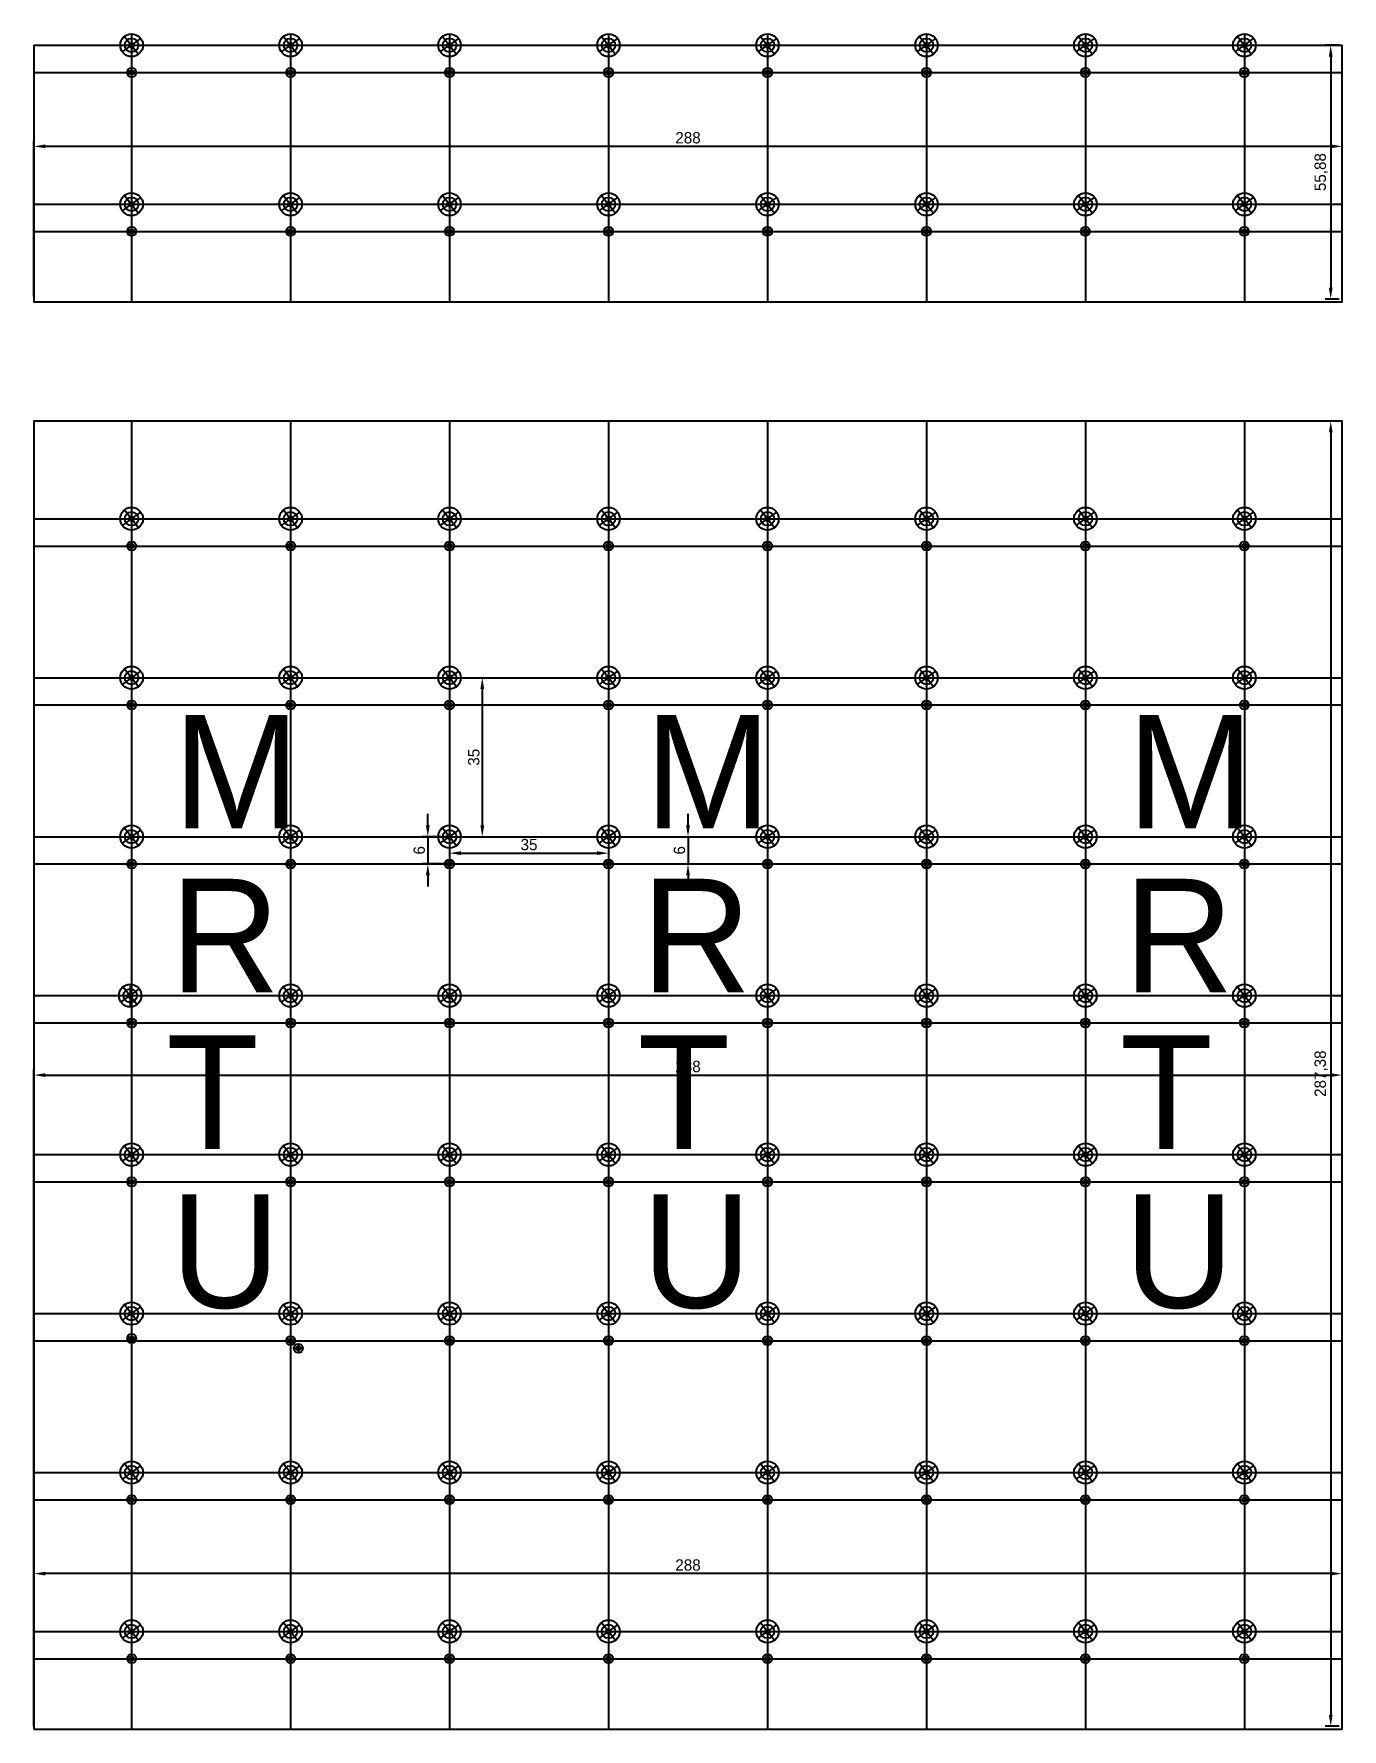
# Model space of a CAD drawing. Header units: millimetres. Extents: x 184 to 472, y 207 to 580.
import ezdxf

# ---------------------------------------------------------------- set-up
doc = ezdxf.new("R2010")
doc.units = ezdxf.units.MM
doc.dimstyles.new('ISO-25', dxfattribs={"dimtxt": 2.5, "dimasz": 2.5, "dimexe": 1.25, "dimexo": 0.625, "dimtad": 1, "dimtxsty": 'Standard', "dimcen": 2.5, "dimadec": 0, "dimazin": 0, "dimtfac": 1, "dimtmove": 0, "dimatfit": 3, "dimfxl": 1, "dimarcsym": 0})

# ---------------------------------------------------------------- blocks, each defined once
blk = doc.blocks.new('*D24')
at = {"color": 0, "lineweight": -2}
for p, q in [((184.21, 207.65), (184.21, 352.27)), ((186.71, 351.02), (469.71, 351.02)), ((472.21, 207.65), (472.21, 352.27))]:
    blk.add_line(p, q, dxfattribs=at)
at = {"color": 0}
for points in [[(186.71, 351.44), (186.71, 350.61), (184.21, 351.02)], [(469.71, 351.44), (469.71, 350.61), (472.21, 351.02)]]:
    blk.add_solid(points, dxfattribs=at)
at = {"layer": 'Defpoints', "color": 0}
for p in [(472.21, 351.02), (184.21, 207.02), (472.21, 207.02)]:
    blk.add_point(p, dxfattribs=at)
at = {"color": 0, "insert": (328.21, 352.9), "char_height": 2.5, "attachment_point": 5}
blk.add_mtext('288', dxfattribs=at)
blk = doc.blocks.new('*D25')
at = {"color": 0, "lineweight": -2}
for p, q in [((184.21, 208.27), (184.21, 242.51)), ((469.71, 241.26), (186.71, 241.26)), ((472.21, 207.65), (472.21, 242.51))]:
    blk.add_line(p, q, dxfattribs=at)
at = {"color": 0}
for points in [[(186.71, 241.68), (186.71, 240.85), (184.21, 241.26)], [(469.71, 241.68), (469.71, 240.85), (472.21, 241.26)]]:
    blk.add_solid(points, dxfattribs=at)
at = {"layer": 'Defpoints', "color": 0}
for p in [(184.21, 241.26), (184.21, 207.65), (472.21, 207.02)]:
    blk.add_point(p, dxfattribs=at)
at = {"color": 0, "insert": (328.21, 243.14), "char_height": 2.5, "attachment_point": 5}
blk.add_mtext('288', dxfattribs=at)
blk = doc.blocks.new('*D26')
at = {"color": 0, "lineweight": -2}
for p, q in [((471.58, 495.02), (468.46, 495.02)), ((469.71, 492.52), (469.71, 210.15)), ((471.58, 207.65), (468.46, 207.65))]:
    blk.add_line(p, q, dxfattribs=at)
at = {"color": 0}
for points in [[(469.29, 492.52), (470.12, 492.52), (469.71, 495.02)], [(469.29, 210.15), (470.12, 210.15), (469.71, 207.65)]]:
    blk.add_solid(points, dxfattribs=at)
at = {"layer": 'Defpoints', "color": 0}
for p in [(472.21, 495.02), (469.71, 207.65), (472.21, 207.65)]:
    blk.add_point(p, dxfattribs=at)
at = {"color": 0, "insert": (467.62, 351.34), "char_height": 2.5, "attachment_point": 5, "rotation": 90}
blk.add_mtext('287,38', dxfattribs=at)
blk = doc.blocks.new('*D27')
at = {"color": 0, "lineweight": -2}
for p, q in [((276.33, 438.52), (284.17, 438.52)), ((282.92, 436.02), (282.92, 406.02)), ((276.33, 403.52), (284.17, 403.52))]:
    blk.add_line(p, q, dxfattribs=at)
at = {"color": 0}
for points in [[(282.5, 436.02), (283.34, 436.02), (282.92, 438.52)], [(282.5, 406.02), (283.34, 406.02), (282.92, 403.52)]]:
    blk.add_solid(points, dxfattribs=at)
at = {"layer": 'Defpoints', "color": 0}
for p in [(275.71, 438.52), (275.71, 403.52), (282.92, 403.52)]:
    blk.add_point(p, dxfattribs=at)
at = {"color": 0, "insert": (281.05, 421.02), "char_height": 2.5, "attachment_point": 5, "rotation": 90}
blk.add_mtext('35', dxfattribs=at)
blk = doc.blocks.new('*D28')
at = {"color": 0, "lineweight": -2}
for p, q in [((275.71, 402.9), (275.71, 398.65)), ((278.21, 399.9), (308.21, 399.9)), ((310.71, 402.9), (310.71, 398.65))]:
    blk.add_line(p, q, dxfattribs=at)
at = {"color": 0}
for points in [[(278.21, 400.31), (278.21, 399.48), (275.71, 399.9)], [(308.21, 400.31), (308.21, 399.48), (310.71, 399.9)]]:
    blk.add_solid(points, dxfattribs=at)
at = {"layer": 'Defpoints', "color": 0}
for p in [(275.71, 403.52), (310.71, 403.52), (310.71, 399.9)]:
    blk.add_point(p, dxfattribs=at)
at = {"color": 0, "insert": (293.21, 401.77), "char_height": 2.5, "attachment_point": 5}
blk.add_mtext('35', dxfattribs=at)
blk = doc.blocks.new('*D29')
at = {"color": 0, "lineweight": -2}
for p, q in [((328.21, 406.02), (328.21, 408.52)), ((276.33, 403.52), (329.46, 403.52)), ((328.21, 403.52), (328.21, 397.52)), ((276.33, 397.52), (329.46, 397.52)), ((328.21, 395.02), (328.21, 392.52))]:
    blk.add_line(p, q, dxfattribs=at)
at = {"color": 0}
for points in [[(327.79, 406.02), (328.62, 406.02), (328.21, 403.52)], [(327.79, 395.02), (328.62, 395.02), (328.21, 397.52)]]:
    blk.add_solid(points, dxfattribs=at)
at = {"layer": 'Defpoints', "color": 0}
for p in [(275.71, 403.52), (275.71, 397.52), (328.21, 397.52)]:
    blk.add_point(p, dxfattribs=at)
at = {"color": 0, "insert": (326.33, 400.52), "char_height": 2.5, "attachment_point": 5, "rotation": 90}
blk.add_mtext('6', dxfattribs=at)
blk = doc.blocks.new('*D30')
at = {"color": 0, "lineweight": -2}
for p, q in [((270.93, 406.02), (270.93, 408.52)), ((275.08, 403.52), (269.68, 403.52)), ((270.93, 403.52), (270.93, 397.52)), ((275.08, 397.52), (269.68, 397.52)), ((270.93, 395.02), (270.93, 392.52))]:
    blk.add_line(p, q, dxfattribs=at)
at = {"color": 0}
for points in [[(270.51, 406.02), (271.35, 406.02), (270.93, 403.52)], [(270.51, 395.02), (271.35, 395.02), (270.93, 397.52)]]:
    blk.add_solid(points, dxfattribs=at)
at = {"layer": 'Defpoints', "color": 0}
for p in [(275.71, 403.52), (270.93, 397.52), (275.71, 397.52)]:
    blk.add_point(p, dxfattribs=at)
at = {"color": 0, "insert": (269.05, 400.52), "char_height": 2.5, "attachment_point": 5, "rotation": 90}
blk.add_mtext('6', dxfattribs=at)
blk = doc.blocks.new('*D34')
at = {"color": 0, "lineweight": -2}
for p, q in [((184.21, 522.53), (184.21, 556.77)), ((472.21, 521.91), (472.21, 556.77)), ((469.71, 555.52), (186.71, 555.52))]:
    blk.add_line(p, q, dxfattribs=at)
at = {"color": 0}
for points in [[(186.71, 555.94), (186.71, 555.11), (184.21, 555.52)], [(469.71, 555.94), (469.71, 555.11), (472.21, 555.52)]]:
    blk.add_solid(points, dxfattribs=at)
at = {"layer": 'Defpoints', "color": 0}
for p in [(184.21, 555.52), (184.21, 521.91), (472.21, 521.28)]:
    blk.add_point(p, dxfattribs=at)
at = {"color": 0, "insert": (328.21, 557.4), "char_height": 2.5, "attachment_point": 5}
blk.add_mtext('288', dxfattribs=at)
blk = doc.blocks.new('*D37')
at = {"color": 0, "lineweight": -2}
for p, q in [((471.58, 577.78), (468.46, 577.78)), ((469.71, 575.28), (469.71, 524.41)), ((471.58, 521.91), (468.46, 521.91))]:
    blk.add_line(p, q, dxfattribs=at)
at = {"color": 0}
for points in [[(469.29, 575.28), (470.12, 575.28), (469.71, 577.78)], [(469.29, 524.41), (470.12, 524.41), (469.71, 521.91)]]:
    blk.add_solid(points, dxfattribs=at)
at = {"layer": 'Defpoints', "color": 0}
for p in [(472.21, 577.78), (469.71, 521.91), (472.21, 521.91)]:
    blk.add_point(p, dxfattribs=at)
at = {"color": 0, "insert": (467.62, 549.85), "char_height": 2.5, "attachment_point": 5, "rotation": 90}
blk.add_mtext('55,88', dxfattribs=at)

msp = doc.modelspace()

# ---------------------------------------------------------------- linework, layer by layer
for p, q in [((203.679, 576.322), (207.736, 579.244)), ((204.148, 579.737), (207.267, 575.829)), ((205.708, 580.283), (205.708, 521.283)), ((205.708, 580.283), (205.708, 575.283)), ((238.679, 576.322), (242.736, 579.244)), ((239.148, 579.737), (242.267, 575.829)), ((240.708, 580.283), (240.708, 521.283)), ((240.708, 580.283), (240.708, 575.283)), ((273.679, 576.322), (277.736, 579.244)), ((274.148, 579.737), (277.267, 575.829)), ((275.708, 580.283), (275.708, 521.283)), ((275.708, 580.283), (275.708, 575.283)), ((308.679, 576.322), (312.736, 579.244)), ((309.148, 579.737), (312.267, 575.829)), ((310.708, 580.283), (310.708, 521.283)), ((310.708, 580.283), (310.708, 575.283)), ((343.679, 576.322), (347.736, 579.244)), ((344.148, 579.737), (347.267, 575.829)), ((345.708, 580.283), (345.708, 521.283)), ((345.708, 580.283), (345.708, 521.283)), ((345.708, 580.283), (345.708, 575.283)), ((378.679, 576.322), (382.736, 579.244)), ((379.148, 579.737), (382.267, 575.829)), ((380.708, 580.283), (380.708, 521.283)), ((380.708, 580.283), (380.708, 575.283)), ((413.679, 576.322), (417.736, 579.244)), ((414.148, 579.737), (417.267, 575.829)), ((415.708, 580.283), (415.708, 521.283)), ((415.708, 580.283), (415.708, 575.283)), ((448.679, 576.322), (452.736, 579.244)), ((449.148, 579.737), (452.267, 575.829)), ((450.708, 580.283), (450.708, 521.283)), ((450.708, 580.283), (450.708, 575.283)), ((184.208, 577.783), (472.208, 577.783)), ((203.208, 577.783), (208.208, 577.783)), ((238.208, 577.783), (243.208, 577.783)), ((273.208, 577.783), (278.208, 577.783)), ((308.208, 577.783), (313.208, 577.783)), ((343.208, 577.783), (348.208, 577.783)), ((378.208, 577.783), (383.208, 577.783)), ((413.208, 577.783), (418.208, 577.783)), ((448.208, 577.783), (453.208, 577.783)), ((184.208, 571.783), (472.208, 571.783)), ((205.708, 545.283), (205.708, 540.283)), ((240.708, 545.283), (240.708, 540.283)), ((275.708, 545.283), (275.708, 540.283)), ((310.708, 545.283), (310.708, 540.283)), ((345.708, 545.283), (345.708, 540.283)), ((380.708, 545.283), (380.708, 540.283)), ((415.708, 545.283), (415.708, 540.283)), ((450.708, 545.283), (450.708, 540.283)), ((184.208, 542.783), (472.208, 542.783)), ((203.208, 542.783), (208.208, 542.783)), ((203.679, 541.322), (207.736, 544.244)), ((204.148, 544.737), (207.267, 540.829)), ((238.208, 542.783), (243.208, 542.783)), ((238.679, 541.322), (242.736, 544.244)), ((239.148, 544.737), (242.267, 540.829)), ((273.208, 542.783), (278.208, 542.783)), ((273.679, 541.322), (277.736, 544.244)), ((274.148, 544.737), (277.267, 540.829)), ((308.208, 542.783), (313.208, 542.783)), ((308.679, 541.322), (312.736, 544.244)), ((309.148, 544.737), (312.267, 540.829)), ((343.208, 542.783), (348.208, 542.783)), ((343.679, 541.322), (347.736, 544.244)), ((344.148, 544.737), (347.267, 540.829)), ((378.208, 542.783), (383.208, 542.783)), ((378.679, 541.322), (382.736, 544.244)), ((379.148, 544.737), (382.267, 540.829)), ((413.208, 542.783), (418.208, 542.783)), ((413.679, 541.322), (417.736, 544.244)), ((414.148, 544.737), (417.267, 540.829)), ((448.208, 542.783), (453.208, 542.783)), ((448.679, 541.322), (452.736, 544.244)), ((449.148, 544.737), (452.267, 540.829)), ((184.208, 536.783), (472.208, 536.783)), ((205.708, 495.025), (205.708, 207.025)), ((240.708, 495.025), (240.708, 207.025)), ((275.708, 495.025), (275.708, 207.025)), ((310.708, 495.025), (310.708, 207.025)), ((345.708, 495.025), (345.708, 207.025)), ((345.708, 495.025), (345.708, 207.025)), ((380.708, 495.025), (380.708, 207.025)), ((415.708, 495.025), (415.708, 207.025)), ((450.708, 495.025), (450.708, 207.025)), ((203.679, 472.064), (207.736, 474.986)), ((204.148, 475.479), (207.267, 471.571)), ((205.708, 476.025), (205.708, 471.025)), ((238.679, 472.064), (242.736, 474.986)), ((239.148, 475.479), (242.267, 471.571)), ((240.708, 476.025), (240.708, 471.025)), ((273.679, 472.064), (277.736, 474.986)), ((274.148, 475.479), (277.267, 471.571)), ((275.708, 476.025), (275.708, 471.025)), ((308.679, 472.064), (312.736, 474.986)), ((309.148, 475.479), (312.267, 471.571)), ((310.708, 476.025), (310.708, 471.025)), ((343.679, 472.064), (347.736, 474.986)), ((344.148, 475.479), (347.267, 471.571)), ((345.708, 476.025), (345.708, 471.025)), ((378.679, 472.064), (382.736, 474.986)), ((379.148, 475.479), (382.267, 471.571)), ((380.708, 476.025), (380.708, 471.025)), ((413.679, 472.064), (417.736, 474.986)), ((414.148, 475.479), (417.267, 471.571)), ((415.708, 476.025), (415.708, 471.025)), ((448.679, 472.064), (452.736, 474.986)), ((449.148, 475.479), (452.267, 471.571)), ((450.708, 476.025), (450.708, 471.025)), ((184.208, 473.525), (472.208, 473.525)), ((203.208, 473.525), (208.208, 473.525)), ((238.208, 473.525), (243.208, 473.525)), ((273.208, 473.525), (278.208, 473.525)), ((308.208, 473.525), (313.208, 473.525)), ((343.208, 473.525), (348.208, 473.525)), ((378.208, 473.525), (383.208, 473.525)), ((413.208, 473.525), (418.208, 473.525)), ((448.208, 473.525), (453.208, 473.525)), ((184.208, 467.525), (472.208, 467.525)), ((204.148, 440.479), (207.267, 436.571)), ((205.708, 441.025), (205.708, 436.025)), ((239.148, 440.479), (242.267, 436.571)), ((240.708, 441.025), (240.708, 436.025)), ((274.148, 440.479), (277.267, 436.571)), ((275.708, 441.025), (275.708, 436.025)), ((309.148, 440.479), (312.267, 436.571)), ((310.708, 441.025), (310.708, 436.025)), ((344.148, 440.479), (347.267, 436.571)), ((345.708, 441.025), (345.708, 436.025)), ((379.148, 440.479), (382.267, 436.571)), ((380.708, 441.025), (380.708, 436.025)), ((414.148, 440.479), (417.267, 436.571)), ((415.708, 441.025), (415.708, 436.025)), ((449.148, 440.479), (452.267, 436.571)), ((450.708, 441.025), (450.708, 436.025)), ((184.208, 438.525), (472.208, 438.525)), ((203.208, 438.525), (208.208, 438.525)), ((203.679, 437.064), (207.736, 439.986)), ((238.208, 438.525), (243.208, 438.525)), ((238.679, 437.064), (242.736, 439.986)), ((273.208, 438.525), (278.208, 438.525)), ((273.679, 437.064), (277.736, 439.986)), ((308.208, 438.525), (313.208, 438.525)), ((308.679, 437.064), (312.736, 439.986)), ((343.208, 438.525), (348.208, 438.525)), ((343.679, 437.064), (347.736, 439.986)), ((378.208, 438.525), (383.208, 438.525)), ((378.679, 437.064), (382.736, 439.986)), ((413.208, 438.525), (418.208, 438.525)), ((413.679, 437.064), (417.736, 439.986)), ((448.208, 438.525), (453.208, 438.525)), ((448.679, 437.064), (452.736, 439.986)), ((184.208, 432.525), (472.208, 432.525)), ((184.208, 403.525), (472.208, 403.525)), ((203.208, 403.525), (208.208, 403.525)), ((203.679, 402.064), (207.736, 404.986)), ((204.148, 405.479), (207.267, 401.571)), ((205.708, 406.025), (205.708, 401.025)), ((238.208, 403.525), (243.208, 403.525)), ((238.679, 402.064), (242.736, 404.986)), ((239.148, 405.479), (242.267, 401.571)), ((240.708, 406.025), (240.708, 401.025)), ((273.208, 403.525), (278.208, 403.525)), ((273.679, 402.064), (277.736, 404.986)), ((274.148, 405.479), (277.267, 401.571)), ((275.708, 406.025), (275.708, 401.025)), ((308.208, 403.525), (313.208, 403.525)), ((308.679, 402.064), (312.736, 404.986)), ((309.148, 405.479), (312.267, 401.571)), ((310.708, 406.025), (310.708, 401.025)), ((343.208, 403.525), (348.208, 403.525)), ((343.679, 402.064), (347.736, 404.986)), ((344.148, 405.479), (347.267, 401.571)), ((345.708, 406.025), (345.708, 401.025)), ((378.208, 403.525), (383.208, 403.525)), ((378.679, 402.064), (382.736, 404.986)), ((379.148, 405.479), (382.267, 401.571)), ((380.708, 406.025), (380.708, 401.025)), ((413.208, 403.525), (418.208, 403.525)), ((413.679, 402.064), (417.736, 404.986)), ((414.148, 405.479), (417.267, 401.571)), ((415.708, 406.025), (415.708, 401.025)), ((448.208, 403.525), (453.208, 403.525)), ((448.679, 402.064), (452.736, 404.986)), ((449.148, 405.479), (452.267, 401.571)), ((450.708, 406.025), (450.708, 401.025)), ((184.208, 397.525), (472.208, 397.525)), ((203.367, 367.064), (207.424, 369.986)), ((203.836, 370.479), (206.955, 366.571)), ((205.396, 371.025), (205.396, 366.025)), ((238.679, 367.064), (242.736, 369.986)), ((239.148, 370.479), (242.267, 366.571)), ((240.708, 371.025), (240.708, 366.025)), ((273.679, 367.064), (277.736, 369.986)), ((274.148, 370.479), (277.267, 366.571)), ((275.708, 371.025), (275.708, 366.025)), ((308.679, 367.064), (312.736, 369.986)), ((309.148, 370.479), (312.267, 366.571)), ((310.708, 371.025), (310.708, 366.025)), ((343.679, 367.064), (347.736, 369.986)), ((344.148, 370.479), (347.267, 366.571)), ((345.708, 371.025), (345.708, 366.025)), ((378.679, 367.064), (382.736, 369.986)), ((379.148, 370.479), (382.267, 366.571)), ((380.708, 371.025), (380.708, 366.025)), ((413.679, 367.064), (417.736, 369.986)), ((414.148, 370.479), (417.267, 366.571)), ((415.708, 371.025), (415.708, 366.025)), ((448.679, 367.064), (452.736, 369.986)), ((449.148, 370.479), (452.267, 366.571)), ((450.708, 371.025), (450.708, 366.025)), ((184.208, 368.525), (472.208, 368.525)), ((202.896, 368.525), (207.896, 368.525)), ((238.208, 368.525), (243.208, 368.525)), ((273.208, 368.525), (278.208, 368.525)), ((308.208, 368.525), (313.208, 368.525)), ((343.208, 368.525), (348.208, 368.525)), ((378.208, 368.525), (383.208, 368.525)), ((413.208, 368.525), (418.208, 368.525)), ((448.208, 368.525), (453.208, 368.525)), ((184.208, 362.525), (472.208, 362.525)), ((205.708, 336.025), (205.708, 331.025)), ((240.708, 336.025), (240.708, 331.025)), ((275.708, 336.025), (275.708, 331.025)), ((310.708, 336.025), (310.708, 331.025)), ((345.708, 336.025), (345.708, 331.025)), ((380.708, 336.025), (380.708, 331.025)), ((415.708, 336.025), (415.708, 331.025)), ((450.708, 336.025), (450.708, 331.025)), ((184.208, 333.525), (472.208, 333.525)), ((203.208, 333.525), (208.208, 333.525)), ((203.679, 332.064), (207.736, 334.986)), ((204.148, 335.479), (207.267, 331.571)), ((238.208, 333.525), (243.208, 333.525)), ((238.679, 332.064), (242.736, 334.986)), ((239.148, 335.479), (242.267, 331.571)), ((273.208, 333.525), (278.208, 333.525)), ((273.679, 332.064), (277.736, 334.986)), ((274.148, 335.479), (277.267, 331.571)), ((308.208, 333.525), (313.208, 333.525)), ((308.679, 332.064), (312.736, 334.986)), ((309.148, 335.479), (312.267, 331.571)), ((343.208, 333.525), (348.208, 333.525)), ((343.679, 332.064), (347.736, 334.986)), ((344.148, 335.479), (347.267, 331.571)), ((378.208, 333.525), (383.208, 333.525)), ((378.679, 332.064), (382.736, 334.986)), ((379.148, 335.479), (382.267, 331.571)), ((413.208, 333.525), (418.208, 333.525)), ((413.679, 332.064), (417.736, 334.986)), ((414.148, 335.479), (417.267, 331.571)), ((448.208, 333.525), (453.208, 333.525)), ((448.679, 332.064), (452.736, 334.986)), ((449.148, 335.479), (452.267, 331.571)), ((184.208, 327.525), (472.208, 327.525)), ((203.679, 297.064), (207.736, 299.986)), ((204.148, 300.479), (207.267, 296.571)), ((205.708, 301.025), (205.708, 296.025)), ((238.679, 297.064), (242.736, 299.986)), ((239.148, 300.479), (242.267, 296.571)), ((240.708, 301.025), (240.708, 296.025)), ((273.679, 297.064), (277.736, 299.986)), ((274.148, 300.479), (277.267, 296.571)), ((275.708, 301.025), (275.708, 296.025)), ((308.679, 297.064), (312.736, 299.986)), ((309.148, 300.479), (312.267, 296.571)), ((310.708, 301.025), (310.708, 296.025)), ((343.679, 297.064), (347.736, 299.986)), ((344.148, 300.479), (347.267, 296.571)), ((345.708, 301.025), (345.708, 296.025)), ((378.679, 297.064), (382.736, 299.986)), ((379.148, 300.479), (382.267, 296.571)), ((380.708, 301.025), (380.708, 296.025)), ((413.679, 297.064), (417.736, 299.986)), ((414.148, 300.479), (417.267, 296.571)), ((415.708, 301.025), (415.708, 296.025)), ((448.679, 297.064), (452.736, 299.986)), ((449.148, 300.479), (452.267, 296.571)), ((450.708, 301.025), (450.708, 296.025)), ((184.208, 298.525), (472.208, 298.525)), ((203.208, 298.525), (208.208, 298.525)), ((238.208, 298.525), (243.208, 298.525)), ((273.208, 298.525), (278.208, 298.525)), ((308.208, 298.525), (313.208, 298.525)), ((343.208, 298.525), (348.208, 298.525)), ((378.208, 298.525), (383.208, 298.525)), ((413.208, 298.525), (418.208, 298.525)), ((448.208, 298.525), (453.208, 298.525)), ((184.208, 292.525), (472.208, 292.525)), ((204.148, 265.479), (207.267, 261.571)), ((205.708, 266.025), (205.708, 261.025)), ((239.148, 265.479), (242.267, 261.571)), ((240.708, 266.025), (240.708, 261.025)), ((274.148, 265.479), (277.267, 261.571)), ((275.708, 266.025), (275.708, 261.025)), ((309.148, 265.479), (312.267, 261.571)), ((310.708, 266.025), (310.708, 261.025)), ((344.148, 265.479), (347.267, 261.571)), ((345.708, 266.025), (345.708, 261.025)), ((379.148, 265.479), (382.267, 261.571)), ((380.708, 266.025), (380.708, 261.025)), ((414.148, 265.479), (417.267, 261.571)), ((415.708, 266.025), (415.708, 261.025)), ((449.148, 265.479), (452.267, 261.571)), ((450.708, 266.025), (450.708, 261.025)), ((184.208, 263.525), (472.208, 263.525)), ((203.208, 263.525), (208.208, 263.525)), ((203.679, 262.064), (207.736, 264.986)), ((238.208, 263.525), (243.208, 263.525)), ((238.679, 262.064), (242.736, 264.986)), ((273.208, 263.525), (278.208, 263.525)), ((273.679, 262.064), (277.736, 264.986)), ((308.208, 263.525), (313.208, 263.525)), ((308.679, 262.064), (312.736, 264.986)), ((343.208, 263.525), (348.208, 263.525)), ((343.679, 262.064), (347.736, 264.986)), ((378.208, 263.525), (383.208, 263.525)), ((378.679, 262.064), (382.736, 264.986)), ((413.208, 263.525), (418.208, 263.525)), ((413.679, 262.064), (417.736, 264.986)), ((448.208, 263.525), (453.208, 263.525)), ((448.679, 262.064), (452.736, 264.986)), ((184.208, 257.525), (472.208, 257.525)), ((184.208, 228.525), (472.208, 228.525)), ((203.208, 228.525), (208.208, 228.525)), ((203.679, 227.064), (207.736, 229.986)), ((204.148, 230.479), (207.267, 226.571)), ((205.708, 231.025), (205.708, 226.025)), ((238.208, 228.525), (243.208, 228.525)), ((238.679, 227.064), (242.736, 229.986)), ((239.148, 230.479), (242.267, 226.571)), ((240.708, 231.025), (240.708, 226.025)), ((273.208, 228.525), (278.208, 228.525)), ((273.679, 227.064), (277.736, 229.986)), ((274.148, 230.479), (277.267, 226.571)), ((275.708, 231.025), (275.708, 226.025)), ((308.208, 228.525), (313.208, 228.525)), ((308.679, 227.064), (312.736, 229.986)), ((309.148, 230.479), (312.267, 226.571)), ((310.708, 231.025), (310.708, 226.025)), ((343.208, 228.525), (348.208, 228.525)), ((343.679, 227.064), (347.736, 229.986)), ((344.148, 230.479), (347.267, 226.571)), ((345.708, 231.025), (345.708, 226.025)), ((378.208, 228.525), (383.208, 228.525)), ((378.679, 227.064), (382.736, 229.986)), ((379.148, 230.479), (382.267, 226.571)), ((380.708, 231.025), (380.708, 226.025)), ((413.208, 228.525), (418.208, 228.525)), ((413.679, 227.064), (417.736, 229.986)), ((414.148, 230.479), (417.267, 226.571)), ((415.708, 231.025), (415.708, 226.025)), ((448.208, 228.525), (453.208, 228.525)), ((448.679, 227.064), (452.736, 229.986)), ((449.148, 230.479), (452.267, 226.571)), ((450.708, 231.025), (450.708, 226.025)), ((184.208, 222.525), (472.208, 222.525))]:
    msp.add_line(p, q)
at = {"color": 1}
for p, q in [((204.708, 571.783), (206.708, 571.783)), ((205.708, 572.783), (205.708, 570.783)), ((239.708, 571.783), (241.708, 571.783)), ((240.708, 572.783), (240.708, 570.783)), ((274.708, 571.783), (276.708, 571.783)), ((275.708, 572.783), (275.708, 570.783)), ((309.708, 571.783), (311.708, 571.783)), ((310.708, 572.783), (310.708, 570.783)), ((344.708, 571.783), (346.708, 571.783)), ((345.708, 572.783), (345.708, 570.783)), ((379.708, 571.783), (381.708, 571.783)), ((380.708, 572.783), (380.708, 570.783)), ((414.708, 571.783), (416.708, 571.783)), ((415.708, 572.783), (415.708, 570.783)), ((449.708, 571.783), (451.708, 571.783)), ((450.708, 572.783), (450.708, 570.783)), ((205.708, 537.783), (205.708, 535.783)), ((240.708, 537.783), (240.708, 535.783)), ((275.708, 537.783), (275.708, 535.783)), ((310.708, 537.783), (310.708, 535.783)), ((345.708, 537.783), (345.708, 535.783)), ((380.708, 537.783), (380.708, 535.783)), ((415.708, 537.783), (415.708, 535.783)), ((450.708, 537.783), (450.708, 535.783)), ((204.708, 536.783), (206.708, 536.783)), ((239.708, 536.783), (241.708, 536.783)), ((274.708, 536.783), (276.708, 536.783)), ((309.708, 536.783), (311.708, 536.783)), ((344.708, 536.783), (346.708, 536.783)), ((379.708, 536.783), (381.708, 536.783)), ((414.708, 536.783), (416.708, 536.783)), ((449.708, 536.783), (451.708, 536.783)), ((204.708, 467.525), (206.708, 467.525)), ((205.708, 468.525), (205.708, 466.525)), ((239.708, 467.525), (241.708, 467.525)), ((240.708, 468.525), (240.708, 466.525)), ((274.708, 467.525), (276.708, 467.525)), ((275.708, 468.525), (275.708, 466.525)), ((309.708, 467.525), (311.708, 467.525)), ((310.708, 468.525), (310.708, 466.525)), ((344.708, 467.525), (346.708, 467.525)), ((345.708, 468.525), (345.708, 466.525)), ((379.708, 467.525), (381.708, 467.525)), ((380.708, 468.525), (380.708, 466.525)), ((414.708, 467.525), (416.708, 467.525)), ((415.708, 468.525), (415.708, 466.525)), ((449.708, 467.525), (451.708, 467.525)), ((450.708, 468.525), (450.708, 466.525)), ((205.708, 433.525), (205.708, 431.525)), ((240.708, 433.525), (240.708, 431.525)), ((275.708, 433.525), (275.708, 431.525)), ((310.708, 433.525), (310.708, 431.525)), ((345.708, 433.525), (345.708, 431.525)), ((380.708, 433.525), (380.708, 431.525)), ((415.708, 433.525), (415.708, 431.525)), ((450.708, 433.525), (450.708, 431.525)), ((204.708, 432.525), (206.708, 432.525)), ((239.708, 432.525), (241.708, 432.525)), ((274.708, 432.525), (276.708, 432.525)), ((309.708, 432.525), (311.708, 432.525)), ((344.708, 432.525), (346.708, 432.525)), ((379.708, 432.525), (381.708, 432.525)), ((414.708, 432.525), (416.708, 432.525)), ((449.708, 432.525), (451.708, 432.525)), ((204.708, 397.525), (206.708, 397.525)), ((205.708, 398.525), (205.708, 396.525)), ((239.708, 397.525), (241.708, 397.525)), ((240.708, 398.525), (240.708, 396.525)), ((274.708, 397.525), (276.708, 397.525)), ((275.708, 398.525), (275.708, 396.525)), ((309.708, 397.525), (311.708, 397.525)), ((310.708, 398.525), (310.708, 396.525)), ((344.708, 397.525), (346.708, 397.525)), ((345.708, 398.525), (345.708, 396.525)), ((379.708, 397.525), (381.708, 397.525)), ((380.708, 398.525), (380.708, 396.525)), ((414.708, 397.525), (416.708, 397.525)), ((415.708, 398.525), (415.708, 396.525)), ((449.708, 397.525), (451.708, 397.525)), ((450.708, 398.525), (450.708, 396.525)), ((204.708, 362.525), (206.708, 362.525)), ((205.708, 363.525), (205.708, 361.525)), ((239.708, 362.525), (241.708, 362.525)), ((240.708, 363.525), (240.708, 361.525)), ((274.708, 362.525), (276.708, 362.525)), ((275.708, 363.525), (275.708, 361.525)), ((309.708, 362.525), (311.708, 362.525)), ((310.708, 363.525), (310.708, 361.525)), ((344.708, 362.525), (346.708, 362.525)), ((345.708, 363.525), (345.708, 361.525)), ((379.708, 362.525), (381.708, 362.525)), ((380.708, 363.525), (380.708, 361.525)), ((414.708, 362.525), (416.708, 362.525)), ((415.708, 363.525), (415.708, 361.525)), ((449.708, 362.525), (451.708, 362.525)), ((450.708, 363.525), (450.708, 361.525)), ((205.708, 328.525), (205.708, 326.525)), ((240.708, 328.525), (240.708, 326.525)), ((275.708, 328.525), (275.708, 326.525)), ((310.708, 328.525), (310.708, 326.525)), ((345.708, 328.525), (345.708, 326.525)), ((380.708, 328.525), (380.708, 326.525)), ((415.708, 328.525), (415.708, 326.525)), ((450.708, 328.525), (450.708, 326.525)), ((204.708, 327.525), (206.708, 327.525)), ((239.708, 327.525), (241.708, 327.525)), ((274.708, 327.525), (276.708, 327.525)), ((309.708, 327.525), (311.708, 327.525)), ((344.708, 327.525), (346.708, 327.525)), ((379.708, 327.525), (381.708, 327.525)), ((414.708, 327.525), (416.708, 327.525)), ((449.708, 327.525), (451.708, 327.525)), ((204.708, 293.025), (206.708, 293.025)), ((205.708, 294.025), (205.708, 292.025)), ((239.708, 292.525), (241.708, 292.525)), ((240.708, 293.525), (240.708, 291.525)), ((242.427, 291.871), (242.427, 289.871)), ((274.708, 292.525), (276.708, 292.525)), ((275.708, 293.525), (275.708, 291.525)), ((309.708, 292.525), (311.708, 292.525)), ((310.708, 293.525), (310.708, 291.525)), ((344.708, 292.525), (346.708, 292.525)), ((345.708, 293.525), (345.708, 291.525)), ((379.708, 292.525), (381.708, 292.525)), ((380.708, 293.525), (380.708, 291.525)), ((414.708, 292.525), (416.708, 292.525)), ((415.708, 293.525), (415.708, 291.525)), ((449.708, 292.525), (451.708, 292.525)), ((450.708, 293.525), (450.708, 291.525)), ((241.427, 290.871), (243.427, 290.871)), ((205.708, 258.525), (205.708, 256.525)), ((240.708, 258.525), (240.708, 256.525)), ((275.708, 258.525), (275.708, 256.525)), ((310.708, 258.525), (310.708, 256.525)), ((345.708, 258.525), (345.708, 256.525)), ((380.708, 258.525), (380.708, 256.525)), ((415.708, 258.525), (415.708, 256.525)), ((450.708, 258.525), (450.708, 256.525)), ((204.708, 257.525), (206.708, 257.525)), ((239.708, 257.525), (241.708, 257.525)), ((274.708, 257.525), (276.708, 257.525)), ((309.708, 257.525), (311.708, 257.525)), ((344.708, 257.525), (346.708, 257.525)), ((379.708, 257.525), (381.708, 257.525)), ((414.708, 257.525), (416.708, 257.525)), ((449.708, 257.525), (451.708, 257.525)), ((204.708, 222.525), (206.708, 222.525)), ((205.708, 223.525), (205.708, 221.525)), ((239.708, 222.525), (241.708, 222.525)), ((240.708, 223.525), (240.708, 221.525)), ((274.708, 222.525), (276.708, 222.525)), ((275.708, 223.525), (275.708, 221.525)), ((309.708, 222.525), (311.708, 222.525)), ((310.708, 223.525), (310.708, 221.525)), ((344.708, 222.525), (346.708, 222.525)), ((345.708, 223.525), (345.708, 221.525)), ((379.708, 222.525), (381.708, 222.525)), ((380.708, 223.525), (380.708, 221.525)), ((414.708, 222.525), (416.708, 222.525)), ((415.708, 223.525), (415.708, 221.525)), ((449.708, 222.525), (451.708, 222.525)), ((450.708, 223.525), (450.708, 221.525))]:
    msp.add_line(p, q, dxfattribs=at)
msp.add_lwpolyline([(184.208, 577.783), (184.208, 521.283), (472.208, 521.283), (472.208, 577.783)])
msp.add_lwpolyline([(184.208, 207.025), (472.208, 207.025), (472.208, 495.025), (184.208, 495.025)], close=True)
at = {"color": 3}
for centre, radius in [((205.708, 577.783), 2.5), ((205.708, 577.783), 1.5), ((240.708, 577.783), 2.5), ((240.708, 577.783), 1.5), ((275.708, 577.783), 2.5), ((275.708, 577.783), 1.5), ((310.708, 577.783), 2.5), ((310.708, 577.783), 1.5), ((345.708, 577.783), 2.5), ((345.708, 577.783), 1.5), ((380.708, 577.783), 2.5), ((380.708, 577.783), 1.5), ((415.708, 577.783), 2.5), ((415.708, 577.783), 1.5), ((450.708, 577.783), 2.5), ((450.708, 577.783), 1.5), ((205.708, 577.783), 0.5), ((205.708, 577.783), 0.5), ((240.708, 577.783), 0.5), ((240.708, 577.783), 0.5), ((275.708, 577.783), 0.5), ((275.708, 577.783), 0.5), ((310.708, 577.783), 0.5), ((310.708, 577.783), 0.5), ((345.708, 577.783), 0.5), ((345.708, 577.783), 0.5), ((380.708, 577.783), 0.5), ((380.708, 577.783), 0.5), ((415.708, 577.783), 0.5), ((415.708, 577.783), 0.5), ((450.708, 577.783), 0.5), ((450.708, 577.783), 0.5), ((205.708, 542.783), 2.5), ((240.708, 542.783), 2.5), ((275.708, 542.783), 2.5), ((310.708, 542.783), 2.5), ((345.708, 542.783), 2.5), ((380.708, 542.783), 2.5), ((415.708, 542.783), 2.5), ((450.708, 542.783), 2.5), ((205.708, 542.783), 1.5), ((205.708, 542.783), 0.5), ((205.708, 542.783), 0.5), ((240.708, 542.783), 1.5), ((240.708, 542.783), 0.5), ((240.708, 542.783), 0.5), ((275.708, 542.783), 1.5), ((275.708, 542.783), 0.5), ((275.708, 542.783), 0.5), ((310.708, 542.783), 1.5), ((310.708, 542.783), 0.5), ((310.708, 542.783), 0.5), ((345.708, 542.783), 1.5), ((345.708, 542.783), 0.5), ((345.708, 542.783), 0.5), ((380.708, 542.783), 1.5), ((380.708, 542.783), 0.5), ((380.708, 542.783), 0.5), ((415.708, 542.783), 1.5), ((415.708, 542.783), 0.5), ((415.708, 542.783), 0.5), ((450.708, 542.783), 1.5), ((450.708, 542.783), 0.5), ((450.708, 542.783), 0.5), ((205.708, 473.525), 2.5), ((205.708, 473.525), 1.5), ((240.708, 473.525), 2.5), ((240.708, 473.525), 1.5), ((275.708, 473.525), 2.5), ((275.708, 473.525), 1.5), ((310.708, 473.525), 2.5), ((310.708, 473.525), 1.5), ((345.708, 473.525), 2.5), ((345.708, 473.525), 1.5), ((380.708, 473.525), 2.5), ((380.708, 473.525), 1.5), ((415.708, 473.525), 2.5), ((415.708, 473.525), 1.5), ((450.708, 473.525), 2.5), ((450.708, 473.525), 1.5), ((205.708, 473.525), 0.5), ((205.708, 473.525), 0.5), ((240.708, 473.525), 0.5), ((240.708, 473.525), 0.5), ((275.708, 473.525), 0.5), ((275.708, 473.525), 0.5), ((310.708, 473.525), 0.5), ((310.708, 473.525), 0.5), ((345.708, 473.525), 0.5), ((345.708, 473.525), 0.5), ((380.708, 473.525), 0.5), ((380.708, 473.525), 0.5), ((415.708, 473.525), 0.5), ((415.708, 473.525), 0.5), ((450.708, 473.525), 0.5), ((450.708, 473.525), 0.5), ((205.708, 438.525), 2.5), ((240.708, 438.525), 2.5), ((275.708, 438.525), 2.5), ((310.708, 438.525), 2.5), ((345.708, 438.525), 2.5), ((380.708, 438.525), 2.5), ((415.708, 438.525), 2.5), ((450.708, 438.525), 2.5), ((205.708, 438.525), 1.5), ((205.708, 438.525), 0.5), ((205.708, 438.525), 0.5), ((240.708, 438.525), 1.5), ((240.708, 438.525), 0.5), ((240.708, 438.525), 0.5), ((275.708, 438.525), 1.5), ((275.708, 438.525), 0.5), ((275.708, 438.525), 0.5), ((310.708, 438.525), 1.5), ((310.708, 438.525), 0.5), ((310.708, 438.525), 0.5), ((345.708, 438.525), 1.5), ((345.708, 438.525), 0.5), ((345.708, 438.525), 0.5), ((380.708, 438.525), 1.5), ((380.708, 438.525), 0.5), ((380.708, 438.525), 0.5), ((415.708, 438.525), 1.5), ((415.708, 438.525), 0.5), ((415.708, 438.525), 0.5), ((450.708, 438.525), 1.5), ((450.708, 438.525), 0.5), ((450.708, 438.525), 0.5), ((205.708, 403.525), 2.5), ((205.708, 403.525), 1.5), ((205.708, 403.525), 0.5), ((205.708, 403.525), 0.5), ((240.708, 403.525), 2.5), ((240.708, 403.525), 1.5), ((240.708, 403.525), 0.5), ((240.708, 403.525), 0.5), ((275.708, 403.525), 2.5), ((275.708, 403.525), 1.5), ((275.708, 403.525), 0.5), ((275.708, 403.525), 0.5), ((310.708, 403.525), 2.5), ((310.708, 403.525), 1.5), ((310.708, 403.525), 0.5), ((310.708, 403.525), 0.5), ((345.708, 403.525), 2.5), ((345.708, 403.525), 1.5), ((345.708, 403.525), 0.5), ((345.708, 403.525), 0.5), ((380.708, 403.525), 2.5), ((380.708, 403.525), 1.5), ((380.708, 403.525), 0.5), ((380.708, 403.525), 0.5), ((415.708, 403.525), 2.5), ((415.708, 403.525), 1.5), ((415.708, 403.525), 0.5), ((415.708, 403.525), 0.5), ((450.708, 403.525), 2.5), ((450.708, 403.525), 1.5), ((450.708, 403.525), 0.5), ((450.708, 403.525), 0.5), ((205.396, 368.525), 2.5), ((205.396, 368.525), 1.5), ((240.708, 368.525), 2.5), ((240.708, 368.525), 1.5), ((275.708, 368.525), 2.5), ((275.708, 368.525), 1.5), ((310.708, 368.525), 2.5), ((310.708, 368.525), 1.5), ((345.708, 368.525), 2.5), ((345.708, 368.525), 1.5), ((380.708, 368.525), 2.5), ((380.708, 368.525), 1.5), ((415.708, 368.525), 2.5), ((415.708, 368.525), 1.5), ((450.708, 368.525), 2.5), ((450.708, 368.525), 1.5), ((205.396, 368.525), 0.5), ((205.396, 368.525), 0.5), ((240.708, 368.525), 0.5), ((240.708, 368.525), 0.5), ((275.708, 368.525), 0.5), ((275.708, 368.525), 0.5), ((310.708, 368.525), 0.5), ((310.708, 368.525), 0.5), ((345.708, 368.525), 0.5), ((345.708, 368.525), 0.5), ((380.708, 368.525), 0.5), ((380.708, 368.525), 0.5), ((415.708, 368.525), 0.5), ((415.708, 368.525), 0.5), ((450.708, 368.525), 0.5), ((450.708, 368.525), 0.5), ((205.708, 333.525), 2.5), ((240.708, 333.525), 2.5), ((275.708, 333.525), 2.5), ((310.708, 333.525), 2.5), ((345.708, 333.525), 2.5), ((380.708, 333.525), 2.5), ((415.708, 333.525), 2.5), ((450.708, 333.525), 2.5), ((205.708, 333.525), 1.5), ((205.708, 333.525), 0.5), ((205.708, 333.525), 0.5), ((240.708, 333.525), 1.5), ((240.708, 333.525), 0.5), ((240.708, 333.525), 0.5), ((275.708, 333.525), 1.5), ((275.708, 333.525), 0.5), ((275.708, 333.525), 0.5), ((310.708, 333.525), 1.5), ((310.708, 333.525), 0.5), ((310.708, 333.525), 0.5), ((345.708, 333.525), 1.5), ((345.708, 333.525), 0.5), ((345.708, 333.525), 0.5), ((380.708, 333.525), 1.5), ((380.708, 333.525), 0.5), ((380.708, 333.525), 0.5), ((415.708, 333.525), 1.5), ((415.708, 333.525), 0.5), ((415.708, 333.525), 0.5), ((450.708, 333.525), 1.5), ((450.708, 333.525), 0.5), ((450.708, 333.525), 0.5), ((205.708, 298.525), 2.5), ((205.708, 298.525), 1.5), ((205.708, 298.525), 0.5), ((205.708, 298.525), 0.5), ((240.708, 298.525), 2.5), ((240.708, 298.525), 1.5), ((240.708, 298.525), 0.5), ((240.708, 298.525), 0.5), ((275.708, 298.525), 2.5), ((275.708, 298.525), 1.5), ((275.708, 298.525), 0.5), ((275.708, 298.525), 0.5), ((310.708, 298.525), 2.5), ((310.708, 298.525), 1.5), ((310.708, 298.525), 0.5), ((310.708, 298.525), 0.5), ((345.708, 298.525), 2.5), ((345.708, 298.525), 1.5), ((345.708, 298.525), 0.5), ((345.708, 298.525), 0.5), ((380.708, 298.525), 2.5), ((380.708, 298.525), 1.5), ((380.708, 298.525), 0.5), ((380.708, 298.525), 0.5), ((415.708, 298.525), 2.5), ((415.708, 298.525), 1.5), ((415.708, 298.525), 0.5), ((415.708, 298.525), 0.5), ((450.708, 298.525), 2.5), ((450.708, 298.525), 1.5), ((450.708, 298.525), 0.5), ((450.708, 298.525), 0.5), ((205.708, 263.525), 2.5), ((205.708, 263.525), 1.5), ((240.708, 263.525), 2.5), ((240.708, 263.525), 1.5), ((275.708, 263.525), 2.5), ((275.708, 263.525), 1.5), ((310.708, 263.525), 2.5), ((310.708, 263.525), 1.5), ((345.708, 263.525), 2.5), ((345.708, 263.525), 1.5), ((380.708, 263.525), 2.5), ((380.708, 263.525), 1.5), ((415.708, 263.525), 2.5), ((415.708, 263.525), 1.5), ((450.708, 263.525), 2.5), ((450.708, 263.525), 1.5), ((205.708, 263.525), 0.5), ((205.708, 263.525), 0.5), ((240.708, 263.525), 0.5), ((240.708, 263.525), 0.5), ((275.708, 263.525), 0.5), ((275.708, 263.525), 0.5), ((310.708, 263.525), 0.5), ((310.708, 263.525), 0.5), ((345.708, 263.525), 0.5), ((345.708, 263.525), 0.5), ((380.708, 263.525), 0.5), ((380.708, 263.525), 0.5), ((415.708, 263.525), 0.5), ((415.708, 263.525), 0.5), ((450.708, 263.525), 0.5), ((450.708, 263.525), 0.5), ((205.708, 228.525), 2.5), ((205.708, 228.525), 1.5), ((205.708, 228.525), 0.5), ((205.708, 228.525), 0.5), ((240.708, 228.525), 2.5), ((240.708, 228.525), 1.5), ((240.708, 228.525), 0.5), ((240.708, 228.525), 0.5), ((275.708, 228.525), 2.5), ((275.708, 228.525), 1.5), ((275.708, 228.525), 0.5), ((275.708, 228.525), 0.5), ((310.708, 228.525), 2.5), ((310.708, 228.525), 1.5), ((310.708, 228.525), 0.5), ((310.708, 228.525), 0.5), ((345.708, 228.525), 2.5), ((345.708, 228.525), 1.5), ((345.708, 228.525), 0.5), ((345.708, 228.525), 0.5), ((380.708, 228.525), 2.5), ((380.708, 228.525), 1.5), ((380.708, 228.525), 0.5), ((380.708, 228.525), 0.5), ((415.708, 228.525), 2.5), ((415.708, 228.525), 1.5), ((415.708, 228.525), 0.5), ((415.708, 228.525), 0.5), ((450.708, 228.525), 2.5), ((450.708, 228.525), 1.5), ((450.708, 228.525), 0.5), ((450.708, 228.525), 0.5)]:
    msp.add_circle(centre, radius, dxfattribs=at)
at = {"color": 1}
for centre, radius in [((205.708, 571.783), 1), ((205.708, 571.783), 0.5), ((240.708, 571.783), 1), ((240.708, 571.783), 0.5), ((275.708, 571.783), 1), ((275.708, 571.783), 0.5), ((310.708, 571.783), 1), ((310.708, 571.783), 0.5), ((345.708, 571.783), 1), ((345.708, 571.783), 0.5), ((380.708, 571.783), 1), ((380.708, 571.783), 0.5), ((415.708, 571.783), 1), ((415.708, 571.783), 0.5), ((450.708, 571.783), 1), ((450.708, 571.783), 0.5), ((205.708, 536.783), 1), ((240.708, 536.783), 1), ((275.708, 536.783), 1), ((310.708, 536.783), 1), ((345.708, 536.783), 1), ((380.708, 536.783), 1), ((415.708, 536.783), 1), ((450.708, 536.783), 1), ((205.708, 536.783), 0.5), ((240.708, 536.783), 0.5), ((275.708, 536.783), 0.5), ((310.708, 536.783), 0.5), ((345.708, 536.783), 0.5), ((380.708, 536.783), 0.5), ((415.708, 536.783), 0.5), ((450.708, 536.783), 0.5), ((205.708, 467.525), 1), ((205.708, 467.525), 0.5), ((240.708, 467.525), 1), ((240.708, 467.525), 0.5), ((275.708, 467.525), 1), ((275.708, 467.525), 0.5), ((310.708, 467.525), 1), ((310.708, 467.525), 0.5), ((345.708, 467.525), 1), ((345.708, 467.525), 0.5), ((380.708, 467.525), 1), ((380.708, 467.525), 0.5), ((415.708, 467.525), 1), ((415.708, 467.525), 0.5), ((450.708, 467.525), 1), ((450.708, 467.525), 0.5), ((205.708, 432.525), 1), ((205.708, 432.525), 0.5), ((240.708, 432.525), 1), ((240.708, 432.525), 0.5), ((275.708, 432.525), 1), ((275.708, 432.525), 0.5), ((310.708, 432.525), 1), ((310.708, 432.525), 0.5), ((345.708, 432.525), 1), ((345.708, 432.525), 0.5), ((380.708, 432.525), 1), ((380.708, 432.525), 0.5), ((415.708, 432.525), 1), ((415.708, 432.525), 0.5), ((450.708, 432.525), 1), ((450.708, 432.525), 0.5), ((205.708, 397.525), 1), ((205.708, 397.525), 0.5), ((240.708, 397.525), 1), ((240.708, 397.525), 0.5), ((275.708, 397.525), 1), ((275.708, 397.525), 0.5), ((310.708, 397.525), 1), ((310.708, 397.525), 0.5), ((345.708, 397.525), 1), ((345.708, 397.525), 0.5), ((380.708, 397.525), 1), ((380.708, 397.525), 0.5), ((415.708, 397.525), 1), ((415.708, 397.525), 0.5), ((450.708, 397.525), 1), ((450.708, 397.525), 0.5), ((205.708, 362.525), 1), ((205.708, 362.525), 0.5), ((240.708, 362.525), 1), ((240.708, 362.525), 0.5), ((275.708, 362.525), 1), ((275.708, 362.525), 0.5), ((310.708, 362.525), 1), ((310.708, 362.525), 0.5), ((345.708, 362.525), 1), ((345.708, 362.525), 0.5), ((380.708, 362.525), 1), ((380.708, 362.525), 0.5), ((415.708, 362.525), 1), ((415.708, 362.525), 0.5), ((450.708, 362.525), 1), ((450.708, 362.525), 0.5), ((205.708, 327.525), 1), ((240.708, 327.525), 1), ((275.708, 327.525), 1), ((310.708, 327.525), 1), ((345.708, 327.525), 1), ((380.708, 327.525), 1), ((415.708, 327.525), 1), ((450.708, 327.525), 1), ((205.708, 327.525), 0.5), ((240.708, 327.525), 0.5), ((275.708, 327.525), 0.5), ((310.708, 327.525), 0.5), ((345.708, 327.525), 0.5), ((380.708, 327.525), 0.5), ((415.708, 327.525), 0.5), ((450.708, 327.525), 0.5), ((205.708, 293.025), 1), ((205.708, 293.025), 0.5), ((240.708, 292.525), 1), ((240.708, 292.525), 0.5), ((242.427, 290.871), 1), ((242.427, 290.871), 0.5), ((275.708, 292.525), 1), ((275.708, 292.525), 0.5), ((310.708, 292.525), 1), ((310.708, 292.525), 0.5), ((345.708, 292.525), 1), ((345.708, 292.525), 0.5), ((380.708, 292.525), 1), ((380.708, 292.525), 0.5), ((415.708, 292.525), 1), ((415.708, 292.525), 0.5), ((450.708, 292.525), 1), ((450.708, 292.525), 0.5), ((205.708, 257.525), 1), ((205.708, 257.525), 0.5), ((240.708, 257.525), 1), ((240.708, 257.525), 0.5), ((275.708, 257.525), 1), ((275.708, 257.525), 0.5), ((310.708, 257.525), 1), ((310.708, 257.525), 0.5), ((345.708, 257.525), 1), ((345.708, 257.525), 0.5), ((380.708, 257.525), 1), ((380.708, 257.525), 0.5), ((415.708, 257.525), 1), ((415.708, 257.525), 0.5), ((450.708, 257.525), 1), ((450.708, 257.525), 0.5), ((205.708, 222.525), 1), ((205.708, 222.525), 0.5), ((240.708, 222.525), 1), ((240.708, 222.525), 0.5), ((275.708, 222.525), 1), ((275.708, 222.525), 0.5), ((310.708, 222.525), 1), ((310.708, 222.525), 0.5), ((345.708, 222.525), 1), ((345.708, 222.525), 0.5), ((380.708, 222.525), 1), ((380.708, 222.525), 0.5), ((415.708, 222.525), 1), ((415.708, 222.525), 0.5), ((450.708, 222.525), 1), ((450.708, 222.525), 0.5)]:
    msp.add_circle(centre, radius, dxfattribs=at)

# ---------------------------------------------------------------- texts
at = {"char_height": 25, "width": 1.40764, "attachment_point": 1}
for insert in [(214.909, 430.343), (318.679, 430.343), (424.886, 430.343)]:
    msp.add_mtext('{\\C3;M}', dxfattribs=dict(at, insert=insert))
at = {"char_height": 25, "attachment_point": 1}
for s, insert in [('{\\C3;R}', (214.214, 394.249)), ('{\\C3;R}', (317.984, 394.249)), ('{\\C3;R}', (424.191, 394.249)), ('{\\C3;T}', (213.315, 359.756)), ('{\\C3;T}', (317.085, 359.756)), ('{\\C3;T}', (423.291, 359.756)), ('{\\C3;U}', (214.282, 324.786)), ('{\\C3;U}', (318.052, 324.786)), ('{\\C3;U}', (424.259, 324.786))]:
    msp.add_mtext(s, dxfattribs=dict(at, insert=insert))

# ---------------------------------------------------------------- dimensions: what is measured, and where the dimension line sits
for base, p1, p2, picture, middle in [((469.707674003, 521.908003417), (472.207674003, 577.783003417), (472.207674003, 521.908003417), '*D37', (467.624340669, 549.845503417)), ((469.707674003, 207.649861682), (472.207674003, 495.024861682), (472.207674003, 207.649861682), '*D26', (467.624340669, 351.337361682)), ((282.921, 403.525), (275.708, 438.525), (275.708, 403.525), '*D27', (281.046, 421.025)), ((270.929, 397.525), (275.708, 403.525), (275.708, 397.525), '*D30', (269.054, 400.525)), ((328.208, 397.525), (275.708, 403.525), (275.708, 397.525), '*D29', (326.333, 400.525))]:
    dim = msp.add_linear_dim(base=base, p1=p1, p2=p2, angle=90, dimstyle='ISO-25')
    dim.commit()
    dim.dimension.update_dxf_attribs({"geometry": picture, "text_midpoint": middle})
for base, p1, p2, picture, middle in [((184.208, 555.523), (472.208, 521.283), (184.208, 521.908), '*D34', (328.208, 557.398)), ((310.708, 399.898), (275.708, 403.525), (310.708, 403.525), '*D28', (293.208, 401.773)), ((472.208, 351.025), (184.208, 207.025), (472.208, 207.025), '*D24', (328.208, 352.9)), ((184.208, 241.264), (472.208, 207.025), (184.208, 207.65), '*D25', (328.208, 243.139))]:
    dim = msp.add_linear_dim(base=base, p1=p1, p2=p2, dimstyle='ISO-25')
    dim.commit()
    dim.dimension.update_dxf_attribs({"geometry": picture, "text_midpoint": middle})

doc.saveas('drawing.dxf')
